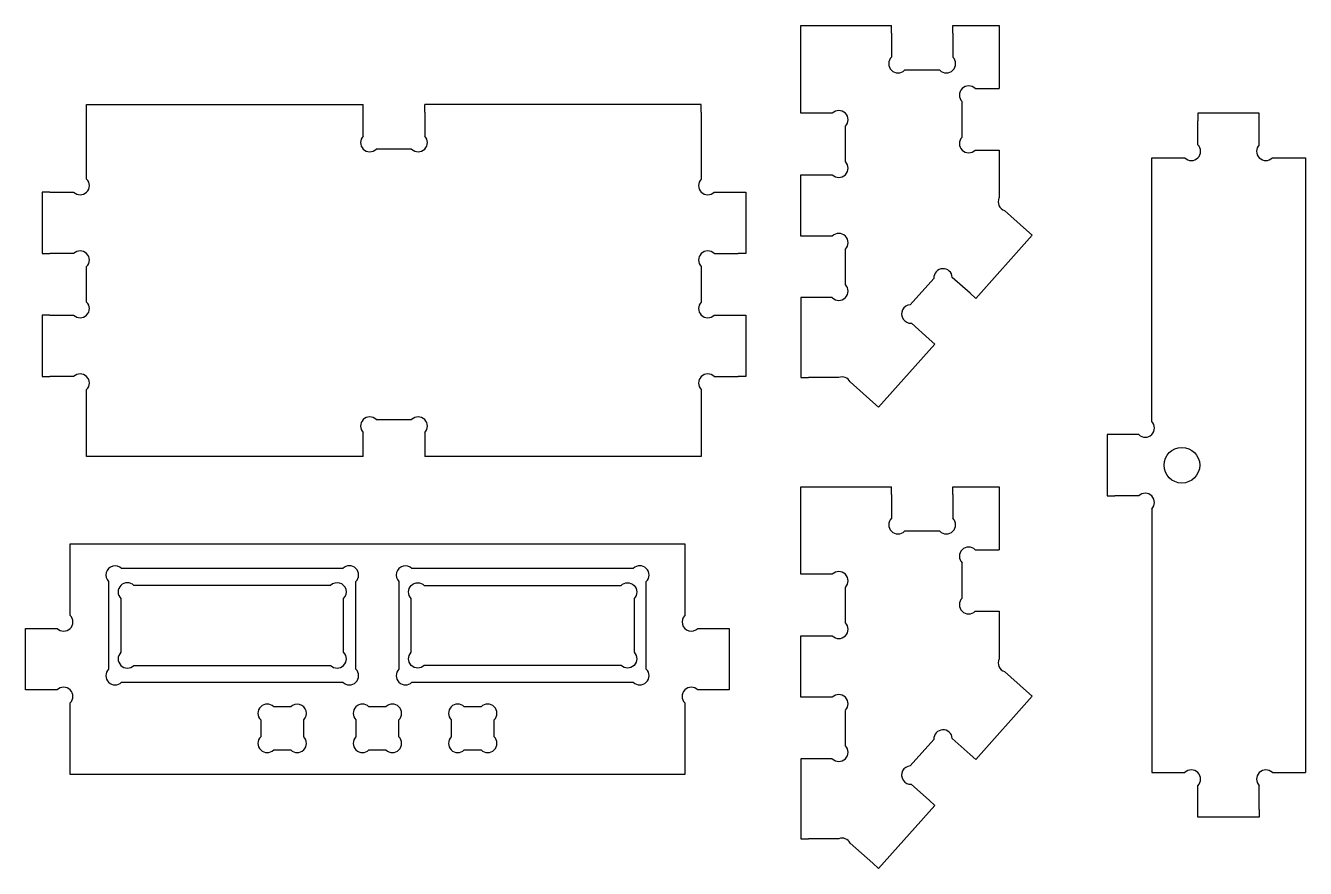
# Model space of a CAD drawing. Header units: millimetres. Extents: x 26 to 442, y -106 to 169.
import ezdxf

# ---------------------------------------------------------------- set-up
doc = ezdxf.new("R2010")
doc.units = ezdxf.units.MM
doc.layers.get('0').update_dxf_attribs({"linetype": 'CONTINUOUS'})

msp = doc.modelspace()

# ---------------------------------------------------------------- linework, layer by layer
for p, q in [((277.77, 166.11), (277.77, 168.61)), ((277.77, 168.61), (307.27, 168.61)), ((307.27, 166.11), (307.27, 168.61)), ((327.27, 166.11), (327.27, 168.61)), ((327.27, 168.61), (342.27, 168.61)), ((342.27, 168.61), (342.27, 166.11)), ((277.77, 140.11), (277.77, 166.11)), ((307.27, 166.11), (307.27, 158.35)), ((327.27, 166.11), (327.27, 158.35)), ((342.27, 166.11), (342.27, 148.11)), ((323.02, 154.11), (311.51, 154.11)), ((334.46, 148.11), (342.27, 148.11)), ((45.37, 140.44), (45.37, 142.94)), ((45.37, 142.94), (135.37, 142.94)), ((135.37, 140.44), (135.37, 142.94)), ((155.37, 140.44), (155.37, 142.94)), ((245.37, 142.94), (155.37, 142.94)), ((245.37, 140.44), (245.37, 142.94)), ((330.27, 132.3), (330.27, 143.91)), ((45.37, 118.68), (45.37, 140.44)), ((135.37, 132.68), (135.37, 140.44)), ((155.37, 140.44), (155.37, 132.68)), ((245.37, 140.44), (245.37, 118.68)), ((280.27, 140.11), (277.77, 140.11)), ((288.02, 140.11), (280.27, 140.11)), ((426.98, 140.1), (406.98, 140.1)), ((406.98, 140.1), (406.98, 137.6)), ((406.98, 129.84), (406.98, 137.6)), ((426.98, 137.6), (426.98, 140.1)), ((426.98, 129.84), (426.98, 137.6)), ((292.27, 124.35), (292.27, 135.86)), ((151.13, 128.44), (139.61, 128.44)), ((334.51, 128.11), (342.27, 128.11)), ((342.27, 128.11), (342.27, 112.56)), ((391.98, 39.84), (391.98, 125.6)), ((391.98, 125.6), (402.74, 125.6)), ((431.22, 125.6), (441.98, 125.6)), ((441.98, 125.6), (441.98, -74.4)), ((277.77, 100.11), (277.77, 120.11)), ((277.77, 120.11), (280.27, 120.11)), ((280.27, 120.11), (288.02, 120.11)), ((33.37, 114.44), (30.87, 114.44)), ((30.87, 114.44), (30.87, 94.44)), ((33.37, 114.44), (41.13, 114.44)), ((249.61, 114.44), (257.37, 114.44)), ((257.37, 114.44), (259.87, 114.44)), ((259.87, 114.44), (259.87, 94.44)), ((344.1, 108.47), (351.22, 102.11)), ((280.27, 100.11), (277.77, 100.11)), ((288.02, 100.11), (280.27, 100.11)), ((353.08, 100.45), (334.72, 79.88)), ((351.22, 102.11), (353.08, 100.45)), ((292.27, 84.35), (292.27, 95.86)), ((30.87, 94.44), (33.37, 94.44)), ((41.13, 94.44), (33.37, 94.44)), ((249.61, 94.44), (257.37, 94.44)), ((259.87, 94.44), (257.37, 94.44)), ((45.37, 78.68), (45.37, 90.2)), ((245.37, 90.2), (245.37, 78.68)), ((321.08, 86.37), (313.41, 77.78)), ((332.85, 81.55), (327.07, 86.71)), ((280.27, 80.11), (277.77, 80.11)), ((277.77, 80.11), (277.77, 54.11)), ((288.02, 80.11), (280.27, 80.11)), ((332.85, 81.55), (334.72, 79.88)), ((33.37, 74.44), (30.87, 74.44)), ((30.87, 74.44), (30.87, 54.44)), ((33.37, 74.44), (41.13, 74.44)), ((249.61, 74.44), (257.37, 74.44)), ((257.37, 74.44), (259.87, 74.44)), ((259.87, 74.44), (259.87, 54.44)), ((319.53, 66.63), (313.75, 71.79)), ((321.4, 64.96), (303.08, 44.45)), ((319.53, 66.63), (321.4, 64.96)), ((30.87, 54.44), (33.37, 54.44)), ((41.13, 54.44), (33.37, 54.44)), ((249.61, 54.44), (257.37, 54.44)), ((259.87, 54.44), (257.37, 54.44)), ((45.37, 28.44), (45.37, 50.2)), ((245.37, 50.2), (245.37, 28.44)), ((277.77, 54.11), (280.27, 54.11)), ((290.12, 54.11), (280.27, 54.11)), ((301.22, 46.11), (293.85, 52.69)), ((301.22, 46.11), (303.08, 44.45)), ((139.61, 40.44), (151.13, 40.44)), ((135.37, 28.44), (135.37, 36.2)), ((155.37, 36.2), (155.37, 28.44)), ((379.98, 35.6), (377.48, 35.6)), ((377.48, 35.6), (377.48, 15.6)), ((387.74, 35.6), (379.98, 35.6)), ((135.37, 28.44), (45.37, 28.44)), ((245.37, 28.44), (155.37, 28.44)), ((277.77, 18.61), (307.27, 18.61)), ((277.77, 16.11), (277.77, 18.61)), ((307.27, 16.11), (307.27, 18.61)), ((327.27, 18.61), (342.27, 18.61)), ((327.27, 16.11), (327.27, 18.61)), ((342.27, 18.61), (342.27, 16.11)), ((277.77, -9.89), (277.77, 16.11)), ((307.27, 16.11), (307.27, 8.35)), ((327.27, 16.11), (327.27, 8.35)), ((342.27, 16.11), (342.27, -1.89)), ((377.48, 15.6), (379.98, 15.6)), ((387.74, 15.6), (379.98, 15.6)), ((391.98, 11.36), (391.98, -74.4)), ((323.02, 4.11), (311.51, 4.11)), ((334.46, -1.89), (342.27, -1.89)), ((330.27, -17.7), (330.27, -6.09)), ((280.27, -9.89), (277.77, -9.89)), ((288.02, -9.89), (280.27, -9.89)), ((292.27, -25.65), (292.27, -14.14)), ((334.51, -21.89), (342.27, -21.89)), ((342.27, -21.89), (342.27, -37.44)), ((277.77, -49.89), (277.77, -29.89)), ((277.77, -29.89), (280.27, -29.89)), ((280.27, -29.89), (288.02, -29.89)), ((344.1, -41.53), (351.22, -47.89)), ((280.27, -49.89), (277.77, -49.89)), ((288.02, -49.89), (280.27, -49.89)), ((353.08, -49.55), (334.72, -70.12)), ((351.22, -47.89), (353.08, -49.55)), ((292.27, -65.65), (292.27, -54.14)), ((321.08, -63.63), (313.41, -72.22)), ((332.85, -68.45), (327.07, -63.29)), ((277.77, -69.89), (277.77, -95.89)), ((280.27, -69.89), (277.77, -69.89)), ((288.02, -69.89), (280.27, -69.89)), ((332.85, -68.45), (334.72, -70.12)), ((391.98, -74.4), (402.74, -74.4)), ((431.22, -74.4), (441.98, -74.4)), ((319.53, -83.37), (313.75, -78.21)), ((406.98, -86.4), (406.98, -78.64)), ((426.98, -86.4), (426.98, -78.64)), ((321.4, -85.04), (303.08, -105.55)), ((319.53, -83.37), (321.4, -85.04)), ((406.98, -88.9), (406.98, -86.4)), ((426.98, -86.4), (426.98, -88.9)), ((426.98, -88.9), (406.98, -88.9)), ((277.77, -95.89), (280.27, -95.89)), ((290.12, -95.89), (280.27, -95.89)), ((301.22, -103.89), (293.85, -97.31)), ((301.22, -103.89), (303.08, -105.55))]:
    msp.add_line(p, q)
for points in [[(240, -23.26, 1), (244.24, -27.5), (252, -27.5), (254.5, -27.5), (254.5, -47.5), (252, -47.5), (244.24, -47.5, 1), (240, -51.74), (240, -75), (40, -75), (40, -51.74, 1), (35.76, -47.5), (25.5, -47.5), (25.5, -27.5), (35.76, -27.5, 1), (40, -23.26), (40, 0), (240, 0)], [(128.76, -45, 1), (133, -40.76), (133, -12.24, 1), (128.76, -8), (56.74, -8, 1), (52.5, -12.24), (52.5, -40.76, 1), (56.74, -45)], [(223.26, -8), (151.24, -8, 1), (147, -12.24), (147, -40.76, 1), (151.24, -45), (223.26, -45, 1), (227.5, -40.76), (227.5, -12.24, 1)], [(129, -17.74, 1), (124.76, -13.5), (60.74, -13.5, 1), (56.5, -17.74), (56.5, -35.26, 1), (60.74, -39.5), (124.76, -39.5, 1), (129, -35.26)], [(219.26, -39.5), (155.24, -39.5, -1), (151, -35.26), (151, -17.74, -1), (155.24, -13.5), (219.26, -13.5, -1), (223.5, -17.74), (223.5, -35.26, -1)], [(111.76, -53), (106.24, -53, 1), (102, -57.24), (102, -62.76, 1), (106.24, -67), (111.76, -67, 1), (116, -62.76), (116, -57.24, 1)], [(142.76, -53), (137.24, -53, 1), (133, -57.24), (133, -62.76, 1), (137.24, -67), (142.76, -67, 1), (147, -62.76), (147, -57.24, 1)], [(164, -57.24), (164, -62.76, 1), (168.24, -67), (173.76, -67, 1), (178, -62.76), (178, -57.24, 1), (173.76, -53), (168.24, -53, 1)]]:
    msp.add_lwpolyline(points, format="xyb", close=True)
msp.add_circle((401.78, 25.6), 5.8)
for centre, start, end in [((309.39, 156.23), 135, 315), ((325.14, 156.23), -135, 45), ((332.39, 145.99), 45, 225), ((290.14, 137.99), -45, 135), ((137.49, 130.56), 135, 315), ((153.25, 130.56), -135, 45), ((332.39, 130.23), 135, 315), ((404.86, 127.72), -135, 45), ((429.1, 127.72), 135, 315), ((290.14, 122.23), -135, 45), ((43.25, 116.56), -135, 45), ((247.49, 116.56), 135, 315), ((345, 111.33), 155.9, 252.3794), ((290.14, 97.99), -45, 135), ((43.25, 92.32), -45, 135), ((247.49, 92.32), 45, 225), ((324.07, 86.54), 3.2397, 183.2397), ((290.14, 82.23), -135, 45), ((43.25, 76.56), -135, 45), ((247.49, 76.56), 135, 315), ((313.58, 74.79), 93.2397, 273.2397), ((43.25, 52.32), -45, 135), ((247.49, 52.32), 45, 225), ((291.19, 51.31), 27.4794, 111), ((137.49, 38.32), 45, 225), ((153.25, 38.32), -45, 135), ((389.86, 37.72), -135, 45), ((389.86, 13.48), -45, 135), ((309.39, 6.23), 135, 315), ((325.14, 6.23), -135, 45), ((332.39, -4.01), 45, 225), ((290.14, -12.01), -45, 135), ((332.39, -19.77), 135, 315), ((290.14, -27.77), -135, 45), ((345, -38.67), 155.9, 252.3794), ((290.14, -52.01), -45, 135), ((324.07, -63.46), 3.2397, 183.2397), ((290.14, -67.77), -135, 45), ((313.58, -75.21), 93.2397, 273.2397), ((404.86, -76.52), -45, 135), ((429.1, -76.52), 45, 225), ((291.19, -98.69), 27.4794, 111)]:
    msp.add_arc(centre, 3, start, end)

doc.saveas('drawing.dxf')
